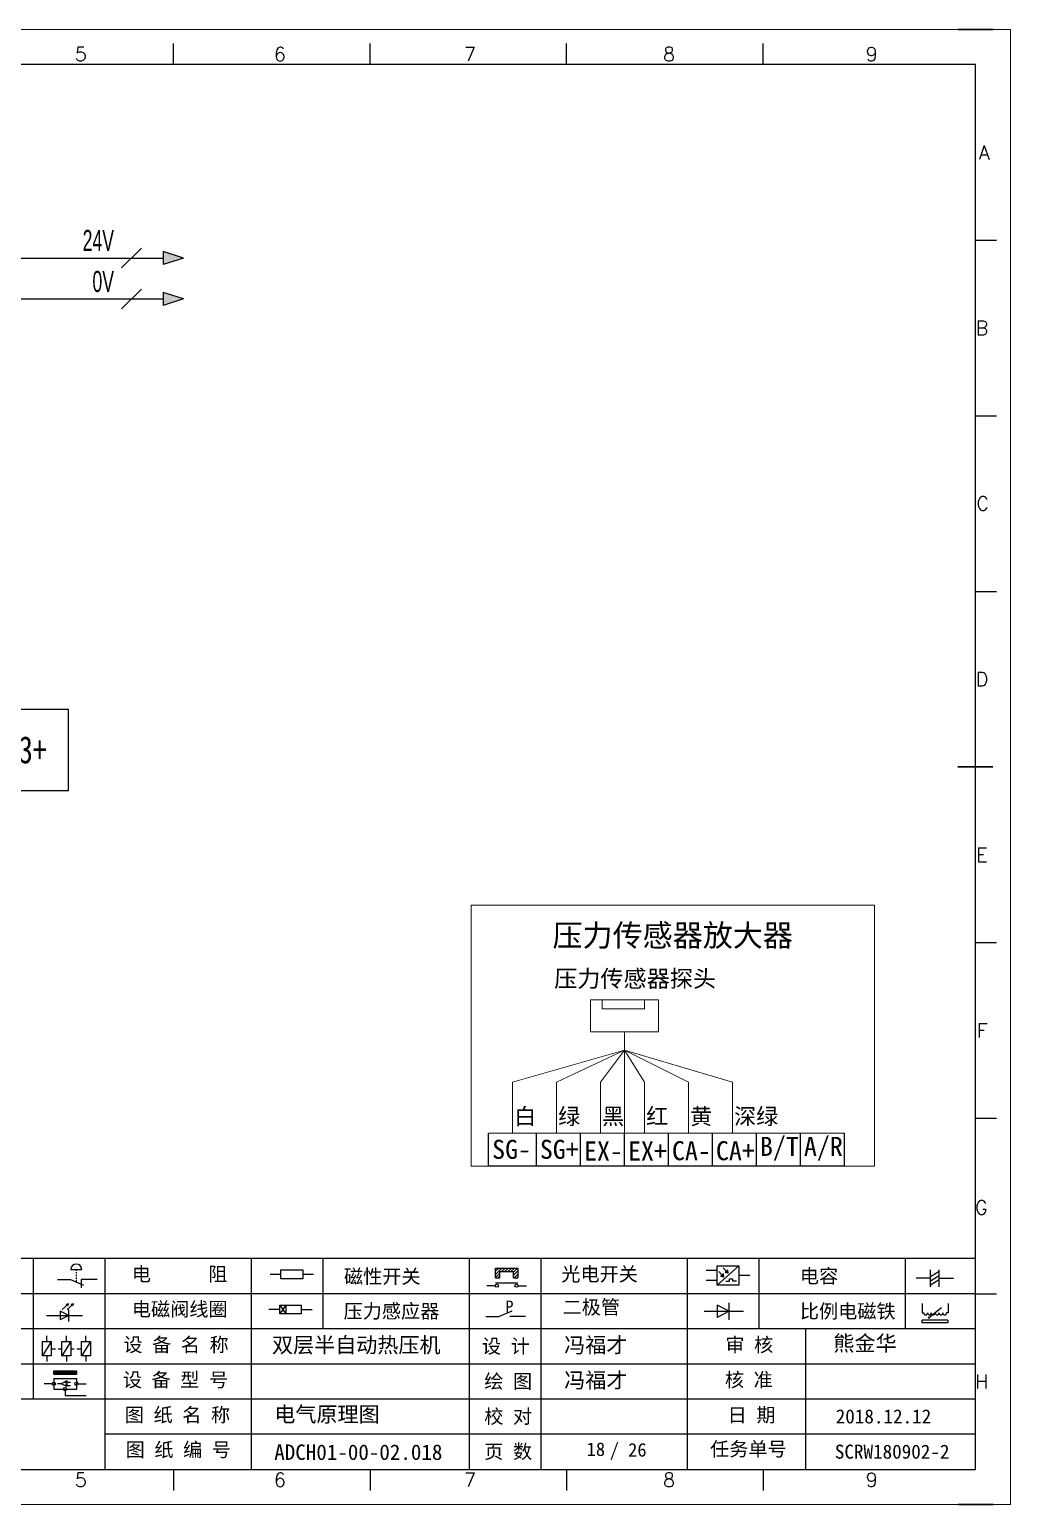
# Model space of a CAD drawing. Extents: x 33864 to 41687, y -3582 to -110.
# Drawn here: x 37923 to 38062.7, y -3238.1 to -3028.1 of the extents above; entities that cross this region are included whole.
import ezdxf
from ezdxf.enums import TextEntityAlignment as Align

# ---------------------------------------------------------------- set-up
doc = ezdxf.new("R2010")
doc.units = 0
doc.header["$MEASUREMENT"] = 0
doc.layers.add('AE_BOR', color=1, linetype='Continuous')
doc.layers.add('细实线层', color=7, linetype='Continuous')
doc.layers.add('Dimension', color=3, linetype='Continuous', lineweight=13)
doc.styles.add('WD', font='romans.shx', dxfattribs={"bigfont": 'gbcbig.shx'})
doc.styles.add('宋体', font='', dxfattribs={"width": 0.75})
doc.styles.add('样式 1', font='aehalf.shx', dxfattribs={"height": 4, "bigfont": '@extfont2.shx'})
doc.styles.add('样式 8', font='arial.ttf')
doc.styles.add('汉字', font='')
doc.styles.get('宋体').set_extended_font_data('SimSun')
doc.styles.get('汉字').set_extended_font_data('新宋体')

# ---------------------------------------------------------------- blocks, each defined once
blk = doc.blocks.new('磁性开关')
at = {"linetype": 'ByBlock'}
h = blk.add_hatch(dxfattribs=at)
h.set_pattern_fill('ANSI31', color=256, scale=0.1, style=0)
h.set_pattern_definition([(45, (0, 0), (-0.224506403, 0.224506403), [])])
h.paths.add_polyline_path([(-1907.69, -775.29), (-1910.88, -775.29), (-1910.88, -776.69), (-1910.25, -776.69), (-1910.25, -775.79), (-1908.31, -775.79), (-1908.31, -776.69), (-1907.69, -776.69)])
for p, q in [((-1910.88, -776.69), (-1910.88, -775.29)), ((-1910.88, -775.29), (-1907.69, -775.29)), ((-1910.88, -776.69), (-1910.25, -776.69)), ((-1910.25, -776.69), (-1910.25, -775.79)), ((-1910.25, -775.79), (-1908.31, -775.79)), ((-1908.31, -776.69), (-1908.31, -775.79)), ((-1908.31, -776.69), (-1907.69, -776.69)), ((-1907.69, -775.29), (-1907.69, -776.69)), ((-1910.91, -777.81), (-1912.09, -777.81)), ((-1910.88, -777.39), (-1907.69, -777.39)), ((-1907.66, -777.81), (-1906.48, -777.81))]:
    blk.add_line(p, q, dxfattribs=at)
for centre in [(-1910.68, -777.81), (-1907.88, -777.81)]:
    blk.add_circle(centre, 0.225, dxfattribs=at)
blk = doc.blocks.new('光电开关')
at = {"linetype": 'ByBlock'}
h = blk.add_hatch(dxfattribs=at)
h.set_pattern_fill('ANSI31', color=256, scale=0.01, style=0)
h.set_pattern_definition([(45, (0.172267, 0), (-0.0224506403, 0.0224506403), [])])
h.paths.add_polyline_path([(-1882.44, -776.34), (-1882.5, -775.91), (-1882.68, -776.07)])
h.paths.add_polyline_path([(-1882.44, -776.34), (-1882.68, -776.07), (-1882.86, -776.23)])
h.paths.add_polyline_path([(-1883.11, -776.45), (-1883.29, -776.61), (-1883.05, -776.88)])
h.paths.add_polyline_path([(-1883.29, -776.61), (-1883.47, -776.77), (-1883.05, -776.88)])
for p, q in [((-1884.01, -775.96), (-1885.56, -775.96)), ((-1880.91, -775.3), (-1884.01, -778.05)), ((-1883.75, -776.09), (-1883.05, -776.88)), ((-1883.11, -776.45), (-1883.47, -776.77)), ((-1883.05, -776.88), (-1883.47, -776.77)), ((-1883.14, -775.55), (-1882.44, -776.34)), ((-1883.05, -776.88), (-1883.11, -776.45)), ((-1882.5, -775.91), (-1882.86, -776.23)), ((-1882.44, -776.34), (-1882.86, -776.23)), ((-1882.44, -776.34), (-1882.5, -775.91)), ((-1879.37, -776.67), (-1880.91, -776.67)), ((-1884.01, -777.39), (-1885.56, -777.39)), ((-1882.78, -777.47), (-1882.23, -777.47)), ((-1882.23, -777.47), (-1882.23, -777.14)), ((-1882.23, -777.14), (-1881.78, -777.14)), ((-1881.78, -777.47), (-1881.78, -777.14)), ((-1881.23, -777.47), (-1881.78, -777.47))]:
    blk.add_line(p, q, dxfattribs=at)
blk.add_lwpolyline([(-1884.01, -775.3), (-1880.91, -775.3), (-1880.91, -778.05), (-1884.01, -778.05)], close=True, dxfattribs=at)
blk = doc.blocks.new('电磁阀线圈')
at = {"linetype": 'ByBlock'}
for p, q in [((-1854.61, -796.54), (-1856.17, -796.54)), ((-1854.61, -795.92), (-1853.75, -797.16)), ((-1853.75, -795.92), (-1854.61, -797.16)), ((-1853.75, -795.92), (-1853.75, -797.16)), ((-1851.53, -796.54), (-1849.97, -796.54))]:
    blk.add_line(p, q, dxfattribs=at)
blk.add_lwpolyline([(-1854.61, -795.92), (-1851.53, -795.92), (-1851.53, -797.16), (-1854.61, -797.16)], close=True, dxfattribs=at)
blk = doc.blocks.new('压力感应器')
at = {"linetype": 'ByBlock'}
for p, q in [((-1815.59, -777.73), (-1813.71, -776.93)), ((-1817.44, -777.73), (-1815.59, -777.73)), ((-1811.78, -777.73), (-1814.05, -777.73))]:
    blk.add_line(p, q, dxfattribs=at)
at = {"linetype": 'ByBlock', "insert": (-1814.65, -775.48), "char_height": 1.68, "width": 1.2242, "attachment_point": 1}
blk.add_mtext('{\\fNSimSun|b0|i0|c134|p49;P}', dxfattribs=at)
blk = doc.blocks.new('二极管')
at = {"linetype": 'ByBlock'}
for p, q in [((-1787.52, -776.77), (-1781.92, -776.77)), ((-1783.97, -776.77), (-1785.69, -775.9)), ((-1785.69, -775.9), (-1785.69, -777.65)), ((-1783.97, -776.77), (-1785.69, -777.65)), ((-1783.97, -777.99), (-1783.97, -775.56))]:
    blk.add_line(p, q, dxfattribs=at)
blk = doc.blocks.new('电容')
at = {"linetype": 'ByBlock'}
for p, q in [((-1756.08, -782.99), (-1756.08, -780.56)), ((-1754.86, -780.79), (-1756.08, -781.55)), ((-1754.86, -782.99), (-1754.86, -780.56)), ((-1756.08, -781.77), (-1758.13, -781.77)), ((-1754.86, -781.44), (-1756.08, -782.2)), ((-1754.86, -781.99), (-1756.08, -782.75)), ((-1754.86, -781.77), (-1752.81, -781.77))]:
    blk.add_line(p, q, dxfattribs=at)
blk = doc.blocks.new('发光二极管')
at = {"linetype": 'ByBlock'}
for p, q in [((-1755.78, -785.92), (-1754.89, -785.14)), ((-1754.89, -785.14), (-1755.2, -785.22)), ((-1755.2, -785.22), (-1755.01, -785.43)), ((-1755.08, -785.92), (-1754.18, -785.14)), ((-1754.89, -785.14), (-1755.01, -785.43)), ((-1754.18, -785.14), (-1754.49, -785.22)), ((-1754.49, -785.22), (-1754.31, -785.43)), ((-1754.18, -785.14), (-1754.31, -785.43)), ((-1758.01, -786.77), (-1752.89, -786.77)), ((-1754.84, -786.77), (-1756.04, -786.16)), ((-1756.04, -786.16), (-1756.04, -787.39)), ((-1754.84, -786.77), (-1756.04, -787.39)), ((-1754.84, -787.63), (-1754.84, -785.92))]:
    blk.add_line(p, q, dxfattribs=at)
blk = doc.blocks.new('比例电磁阀')
at = {"linetype": 'ByBlock'}
for p, q in [((-1757.26, -775.38), (-1757.26, -776.71)), ((-1757.26, -776.71), (-1757.05, -776.71)), ((-1754.5, -775.98), (-1756.35, -777.44)), ((-1753.58, -776.71), (-1753.8, -776.71)), ((-1753.58, -775.38), (-1753.58, -776.71)), ((-1753.6, -777.73), (-1757.25, -777.73)), ((-1757.25, -778.13), (-1757.25, -777.73)), ((-1753.6, -778.13), (-1757.25, -778.13)), ((-1756.35, -777.44), (-1756.25, -777.25)), ((-1756.35, -777.44), (-1756.15, -777.38)), ((-1756.15, -777.38), (-1756.25, -777.25)), ((-1753.6, -777.73), (-1753.6, -778.13))]:
    blk.add_line(p, q, dxfattribs=at)
for centre in [(-1756.78, -776.71), (-1756.24, -776.71), (-1755.7, -776.71), (-1755.15, -776.71), (-1754.61, -776.71), (-1754.07, -776.71)]:
    blk.add_arc(centre, 0.271, 180, 0, dxfattribs=at)
blk = doc.blocks.new('保安开关')
at = {"linetype": 'ByBlock'}
for p, q in [((-1757.33, -790.79), (-1758.6, -792.81)), ((-1757.96, -790.79), (-1757.96, -789.97)), ((-1754.54, -790.79), (-1755.81, -792.81)), ((-1755.17, -790.79), (-1755.17, -789.97)), ((-1751.75, -790.79), (-1753.02, -792.81)), ((-1752.39, -790.79), (-1752.39, -789.97)), ((-1757.96, -792.81), (-1757.96, -793.62)), ((-1757.33, -791.8), (-1756.72, -791.8)), ((-1756.35, -791.8), (-1755.89, -791.8)), ((-1755.17, -792.81), (-1755.17, -793.62)), ((-1754.52, -791.8), (-1754.06, -791.8)), ((-1753.69, -791.8), (-1753.08, -791.8)), ((-1752.39, -792.81), (-1752.39, -793.62))]:
    blk.add_line(p, q, dxfattribs=at)
for points in [[(-1758.6, -790.79), (-1757.33, -790.79), (-1757.33, -792.81), (-1758.6, -792.81)], [(-1755.81, -790.79), (-1754.54, -790.79), (-1754.54, -792.81), (-1755.81, -792.81)], [(-1753.02, -790.79), (-1751.75, -790.79), (-1751.75, -792.81), (-1753.02, -792.81)]]:
    blk.add_lwpolyline(points, close=True, dxfattribs=at)
blk = doc.blocks.new('接近开关')
at = {"linetype": 'ByBlock'}
h = blk.add_hatch(dxfattribs=at)
h.set_pattern_fill('ANSI31', color=256, scale=0.01, style=0)
h.set_pattern_definition([(45, (-89.131516, -30.795668), (-0.0224506403, 0.0224506403), [])])
h.paths.add_polyline_path([(-1513.76, -1123.35), (-1513.76, -1122.85), (-1516.96, -1122.85), (-1516.96, -1123.35)])
for p, q in [((-1516.96, -1123.35), (-1516.96, -1122.85)), ((-1516.96, -1122.85), (-1513.76, -1122.85)), ((-1516.96, -1123.35), (-1513.76, -1123.35)), ((-1513.76, -1122.85), (-1513.76, -1123.35)), ((-1517.18, -1124.71), (-1518.36, -1124.71)), ((-1516.96, -1123.95), (-1513.76, -1123.95)), ((-1516.96, -1123.95), (-1516.96, -1125.47)), ((-1516.96, -1125.47), (-1513.76, -1125.47)), ((-1515.91, -1124.71), (-1516.45, -1124.71)), ((-1515.11, -1124.31), (-1515.91, -1124.71)), ((-1515.11, -1125.11), (-1515.91, -1124.71)), ((-1515.33, -1124.53), (-1515.17, -1124.53)), ((-1515.33, -1124.88), (-1515.17, -1124.88)), ((-1515.25, -1124.45), (-1515.25, -1124.61)), ((-1515.11, -1124.31), (-1515.11, -1125.11)), ((-1515.11, -1124.48), (-1514.58, -1124.48)), ((-1515.11, -1124.94), (-1514.58, -1124.94)), ((-1513.76, -1123.95), (-1513.76, -1125.47)), ((-1513.54, -1124.71), (-1512.36, -1124.71)), ((-1515.36, -1125.69), (-1515.36, -1126.36)), ((-1515.36, -1126.36), (-1512.36, -1126.36))]:
    blk.add_line(p, q, dxfattribs=at)
for centre in [(-1516.96, -1124.71), (-1515.36, -1125.47), (-1513.76, -1124.71)]:
    blk.add_circle(centre, 0.225, dxfattribs=at)
blk = doc.blocks.new('电阻')
at = {"linetype": 'ByBlock'}
for p, q in [((-3.09, 0), (-1.57, 0)), ((1.57, 0), (3.09, 0))]:
    blk.add_line(p, q, dxfattribs=at)
blk.add_lwpolyline([(-1.57, 0.63), (1.57, 0.63), (1.57, -0.63), (-1.57, -0.63)], close=True, dxfattribs=at)
blk = doc.blocks.new('急停按钮')
at = {"linetype": 'ByBlock'}
for p, q in [((-1.86, 0), (0, 0)), ((0, 0), (1.88, -0.81)), ((0.06, 1.45), (1.61, 1.45)), ((0.83, 1.45), (0.83, 1.24)), ((0.83, 1.07), (0.83, 0.85)), ((0.83, 0.68), (0.83, 0.47)), ((0.83, 0.29), (0.83, 0.08)), ((3.81, 0), (1.54, 0)), ((1.54, 0), (1.54, -1.15)), ((0.83, -0.09), (0.83, -0.24))]:
    blk.add_line(p, q, dxfattribs=at)
blk.add_arc((0.83, 1.45), 0.774, 0, 180)

msp = doc.modelspace()

# ---------------------------------------------------------------- hatches: boundary and pattern name
for points in [[(37942.019, -3061.55), (37942.019, -3059.68), (37944.937, -3060.615)], [(37942.019, -3067.384), (37942.019, -3065.513), (37944.937, -3066.448)]]:
    msp.add_hatch(color=256).paths.add_polyline_path(points)

# ---------------------------------------------------------------- linework, layer by layer
for p, q in [((38057.711, -3033.079), (37770.711, -3033.079)), ((38057.711, -3233.079), (38057.711, -3033.079)), ((37944.937, -3060.615), (37942.019, -3059.68)), ((37942.019, -3059.68), (37942.019, -3061.55)), ((37808.292, -3060.614), (37942.019, -3060.614)), ((37944.937, -3060.615), (37942.019, -3061.55)), ((37944.937, -3066.448), (37942.019, -3065.513)), ((37942.019, -3065.513), (37942.019, -3067.384)), ((37808.292, -3066.449), (37942.019, -3066.448)), ((37944.937, -3066.448), (37942.019, -3067.384)), ((37988.352, -3189.928), (37988.352, -3185.192)), ((37995.216, -3189.928), (37995.216, -3185.192)), ((38001.48, -3189.928), (38001.48, -3185.192)), ((38007.744, -3189.928), (38007.744, -3185.192)), ((38014.008, -3189.928), (38014.008, -3185.192)), ((38020.272, -3189.928), (38020.272, -3185.192)), ((38026.536, -3189.928), (38026.536, -3185.192)), ((38032.8, -3189.928), (38032.8, -3185.192)), ((38039.064, -3189.928), (38039.064, -3185.192)), ((38039.064, -3189.928), (37988.352, -3189.928)), ((37775.741, -3233.079), (38055.241, -3233.079)), ((37896.507, -3233.079), (37956.457, -3233.079)), ((37956.457, -3233.079), (38025.243, -3233.079))]:
    msp.add_line(p, q)
at = {"linetype": 'ByBlock'}
for p, q in [((38057.711, -3203.079), (37770.711, -3203.079)), ((38057.711, -3208.079), (37770.711, -3208.079)), ((38057.711, -3213.079), (37770.711, -3213.079)), ((38057.711, -3218.079), (37770.711, -3218.079)), ((38057.711, -3223.079), (37770.711, -3223.079)), ((38057.711, -3228.079), (37933.734, -3228.079))]:
    msp.add_line(p, q, dxfattribs=at)
at = {"lineweight": -2}
for p, q in [((37923.496, -3203.079), (37923.496, -3223.079)), ((37933.734, -3203.079), (37933.734, -3232.995)), ((37954.544, -3203.079), (37954.544, -3213.079)), ((37964.782, -3203.079), (37964.782, -3213.079)), ((37985.593, -3203.079), (37985.593, -3213.079)), ((37995.831, -3203.079), (37995.831, -3213.079)), ((38016.641, -3203.079), (38016.641, -3213.079)), ((38026.879, -3203.079), (38026.879, -3213.079)), ((38047.689, -3203.079), (38047.689, -3213.079)), ((37954.544, -3213.079), (37954.544, -3232.995)), ((37985.593, -3213.079), (37985.593, -3233.079)), ((37995.831, -3213.079), (37995.831, -3233.079)), ((38016.641, -3213.079), (38016.641, -3233.079)), ((38033.494, -3213.079), (38033.494, -3233.079))]:
    msp.add_line(p, q, dxfattribs=at)
at = {"ltscale": 2}
for p, q in [((38057.711, -3233.079), (38057.711, -3211.633)), ((38025.243, -3233.079), (38055.241, -3233.079)), ((38025.243, -3233.079), (38057.711, -3233.079))]:
    msp.add_line(p, q, dxfattribs=at)
msp.add_lwpolyline([(37928.527, -3124.896), (37916.445, -3124.896), (37916.445, -3136.407), (37928.527, -3136.407)], close=True)
at = {"layer": 'AE_BOR', "color": 1, "lineweight": 15}
for p, q in [((37765.707, -3028.079), (38062.707, -3028.079)), ((38062.707, -3028.079), (38062.707, -3238.079)), ((38062.707, -3238.079), (37765.707, -3238.079))]:
    msp.add_line(p, q, dxfattribs=at)
at = {"layer": 'AE_BOR', "lineweight": 30}
for p, q in [((38060.241, -3028.079), (38055.241, -3028.079)), ((38060.241, -3238.079), (38055.241, -3238.079))]:
    msp.add_line(p, q, dxfattribs=at)
at = {"layer": 'AE_BOR'}
for p, q in [((37943.491, -3033.079), (37943.491, -3030.079)), ((37971.491, -3033.079), (37971.491, -3030.079)), ((37999.491, -3033.079), (37999.491, -3030.079)), ((38027.491, -3033.079), (38027.491, -3030.079)), ((38057.711, -3058.079), (38060.711, -3058.079)), ((38057.711, -3083.079), (38060.711, -3083.079)), ((38057.711, -3108.079), (38060.711, -3108.079)), ((38057.711, -3158.079), (38060.711, -3158.079)), ((38057.711, -3183.079), (38060.711, -3183.079)), ((38057.711, -3208.079), (38060.711, -3208.079)), ((37943.491, -3233.079), (37943.491, -3236.079)), ((37971.491, -3233.079), (37971.491, -3236.079)), ((37999.491, -3233.079), (37999.491, -3236.079)), ((38027.491, -3233.079), (38027.491, -3236.079))]:
    msp.add_line(p, q, dxfattribs=at)
at = {"layer": 'AE_BOR', "color": 2, "lineweight": 30}
msp.add_line((38055.211, -3133.079), (38060.211, -3133.079), dxfattribs=at)
at = {"layer": 'Dimension', "lineweight": 0}
for p, q in [((37936.102, -3062.029), (37938.93, -3059.201)), ((37936.102, -3067.863), (37938.93, -3065.034))]:
    msp.add_line(p, q, dxfattribs=at)
at = {"layer": '细实线层', "lineweight": 0}
for p, q in [((37985.878, -3152.73), (38043.343, -3152.73)), ((37985.878, -3189.928), (37985.878, -3152.73)), ((38043.343, -3152.73), (38043.343, -3189.928)), ((38007.744, -3170.79), (38007.744, -3173.374)), ((38007.744, -3185.192), (38007.744, -3172.657)), ((38007.744, -3173.374), (37991.784, -3177.968)), ((38007.744, -3173.374), (37998.048, -3177.968)), ((38007.744, -3173.374), (38004.312, -3177.968)), ((38007.744, -3173.374), (38010.576, -3177.968)), ((38007.744, -3173.374), (38016.84, -3177.968)), ((38007.744, -3173.374), (38023.104, -3177.968)), ((37991.784, -3185.192), (37991.784, -3177.968)), ((37998.048, -3185.192), (37998.048, -3177.968)), ((38004.312, -3185.192), (38004.312, -3177.968)), ((38010.576, -3185.192), (38010.576, -3177.968)), ((38016.84, -3185.192), (38016.84, -3177.968)), ((38023.104, -3185.192), (38023.104, -3177.968)), ((37988.352, -3185.192), (37995.216, -3185.192)), ((37995.216, -3185.192), (38001.48, -3185.192)), ((38001.48, -3185.192), (38007.744, -3185.192)), ((38007.744, -3185.192), (38014.008, -3185.192)), ((38014.008, -3185.192), (38020.272, -3185.192)), ((38020.272, -3185.192), (38026.536, -3185.192)), ((38026.536, -3185.192), (38032.8, -3185.192)), ((38032.8, -3185.192), (38039.064, -3185.192)), ((38043.343, -3189.928), (37985.878, -3189.928))]:
    msp.add_line(p, q, dxfattribs=at)
for points in [[(38002.911, -3166.208), (38012.576, -3166.208), (38012.576, -3170.79), (38002.911, -3170.79)], [(38004.531, -3166.208), (38010.581, -3166.208), (38010.581, -3167.505), (38004.531, -3167.505)]]:
    msp.add_lwpolyline(points, close=True, dxfattribs=at)

# ---------------------------------------------------------------- block references
for name, p in [('急停按钮', (37928.823, -3206.064)), ('电阻', (37960.363, -3205.303))]:
    msp.add_blockref(name, p)
at = {"linetype": 'ByBlock'}
for name, p in [('磁性开关', (39900.236, -2429.12)), ('光电开关', (39904.932, -2428.811)), ('电容', (39807.399, -2424.099)), ('发光二极管', (39683.423, -2424.387)), ('电磁阀线圈', (39813.232, -2413.782)), ('压力感应器', (39805.431, -2433.564)), ('二极管', (39806.619, -2433.806)), ('比例电磁阀', (39807.399, -2434.099)), ('保安开关', (39683.423, -2424.099)), ('接近开关', (39443.423, -2096.182))]:
    msp.add_blockref(name, p, dxfattribs=at)

# ---------------------------------------------------------------- texts
for s, insert, char_height, width, attachment_point, style in [('I3+', (37922.486, -3130.652), 3.8653, 7.04601, 5, '宋体'), ('{\\fSimSun|b0|i0|c134|p2;B/T}', (38032.556, -3189.108), 2.71155, 3.71436, 9, '样式 1'), ('{\\fSimSun|b0|i0|c134|p2;A/R}', (38038.82, -3189.108), 2.71155, 3.71436, 9, '样式 1'), ('{\\fSimSun|b0|i0|c134|p2;SG-}', (37994.416, -3188.911), 2.71155, 3.71436, 9, '样式 1'), ('{\\fSimSun|b0|i0|c134|p2;SG+}', (38001.21, -3188.911), 2.71155, 3.71436, 9, '样式 1'), ('{\\fSimSun|b0|i0|c134|p2;EX-}', (38007.5, -3189.108), 2.71155, 3.71436, 9, '样式 1'), ('{\\fSimSun|b0|i0|c134|p2;EX+}', (38013.764, -3189.108), 2.71155, 3.71436, 9, '样式 1'), ('{\\fSimSun|b0|i0|c134|p2;CA-}', (38020.028, -3189.108), 2.71155, 3.71436, 9, '样式 1'), ('{\\fSimSun|b0|i0|c134|p2;CA+}', (38026.292, -3189.108), 2.71155, 3.71436, 9, '样式 1')]:
    msp.add_mtext(s, dxfattribs=dict(insert=insert, char_height=char_height, width=width, attachment_point=attachment_point, style=style))
at = {"lineweight": 9, "attachment_point": 9, "style": '样式 1'}
for s, insert, char_height, width in [('{\\fSimSun|b0|i0|c134|p2;\\P压力传感器放大器}', (38031.72, -3158.981), 3.13837, 36.53298), ('{\\fSimSun|b0|i0|c134|p2;\\P压力传感器探头}', (38020.767, -3164.687), 2.41413, 28.10229)]:
    msp.add_mtext(s, dxfattribs=dict(at, insert=insert, char_height=char_height, width=width))
at = {"attachment_point": 1}
for s, insert, char_height, width in [('{\\fFangSong|b0|i0|c134|p49;白}', (37992.019, -3181.662), 2.304, 6.998845947236987e-13), ('{\\fFangSong|b0|i0|c134|p49;绿}', (37998.283, -3181.662), 2.304, 6.998845947236987e-13), ('{\\fFangSong|b0|i0|c134|p49;黑}', (38004.547, -3181.662), 2.304, 6.998845947236987e-13), ('{\\fFangSong|b0|i0|c134|p49;红}', (38010.811, -3181.662), 2.304, 6.998845947236987e-13), ('{\\fFangSong|b0|i0|c134|p49;黄}', (38017.075, -3181.662), 2.304, 6.998845947236987e-13), ('{\\fFangSong|b0|i0|c134|p49;深绿}', (38023.339, -3181.662), 2.304, 6.998845947236987e-13), ('{\\fKaiTi_GB2312|b0|i0|c134|p49;双层半自动热压机}', (37957.53, -3214.27), 2.2, 27.73841), ('{\\fKaiTi_GB2312|b0|i0|c134|p49;冯福才}', (37999.14, -3214.281), 2.2, 15.31746), ('{\\fKaiTi_GB2312|b0|i0|c134|p49;熊金华}', (38037.48, -3214.024), 2.2, 15.31746), ('{\\fKaiTi_GB2312|b0|i0|c134|p49;冯福才}', (37999.14, -3219.281), 2.2, 15.31746), ('{\\fKaiTi_GB2312|b0|i0|c134|p49;电气原理图}', (37957.854, -3224.132), 2.2, 25.88003), ('{\\fKaiTi_GB2312|b0|i0|c134|p49;2018.12.12}', (38037.811, -3224.534), 2, 60.2542), ('{\\fKaiTi_GB2312|b0|i0|c134|p49;ADCH01-00-02.018}', (37957.854, -3229.532), 2.2, 25.68687), ('{\\fKaiTi_GB2312|b0|i0|c134|p49;18}', (38002.353, -3229.245), 1.92, 2.26819), ('{\\fKaiTi_GB2312|b0|i0|c134|p49;/ 26}', (38005.645, -3229.338), 1.92, 6.84443)]:
    msp.add_mtext(s, dxfattribs=dict(at, insert=insert, char_height=char_height, width=width))
at = {"char_height": 2, "attachment_point": 1, "style": '汉字'}
for s, insert in [('{\\fKaiTi_GB2312|b0|i0|c134|p49;电      阻}', (37937.569, -3204.272)), ('{\\fKaiTi_GB2312|b0|i0|c134|p49;磁性开关}', (37967.779, -3204.608)), ('{\\fKaiTi_GB2312|b0|i0|c134|p49;光电开关}', (37998.73, -3204.271)), ('{\\fKaiTi_GB2312|b0|i0|c134|p49;电容}', (38032.706, -3204.559)), ('{\\fKaiTi_GB2312|b0|i0|c134|p49;二极管}', (37998.912, -3208.987)), ('{\\fKaiTi_GB2312|b0|i0|c134|p49;电磁阀线圈}', (37937.569, -3209.272)), ('{\\fKaiTi_GB2312|b0|i0|c134|p49;压力感应器}', (37967.726, -3209.549)), ('{\\fKaiTi_GB2312|b0|i0|c134|p49;比例电磁铁}', (38032.706, -3209.559)), ('{\\fKaiTi_GB2312|b0|i0|c134|p0;设 备 名 称}', (37936.361, -3214.324)), ('{\\fKaiTi_GB2312|b0|i0|c134|p0;设 计}', (37987.429, -3214.54)), ('{\\fKaiTi_GB2312|b0|i0|c134|p0;审 核}', (38022.096, -3214.33)), ('{\\fKaiTi_GB2312|b0|i0|c134|p0;设 备 型 号}', (37936.287, -3219.324)), ('{\\fKaiTi_GB2312|b0|i0|c134|p0;绘 图}', (37987.757, -3219.54)), ('{\\fKaiTi_GB2312|b0|i0|c134|p0;核 准}', (38022.026, -3219.33)), ('{\\fKaiTi_GB2312|b0|i0|c134|p0;图 纸 名 称}', (37936.571, -3224.324)), ('{\\fKaiTi_GB2312|b0|i0|c134|p0;校 对}', (37987.757, -3224.54)), ('{\\fKaiTi_GB2312|b0|i0|c134|p0;日 期}', (38022.423, -3224.33)), ('{\\fKaiTi_GB2312|b0|i0|c134|p0;图 纸 编 号}', (37936.689, -3229.276)), ('{\\fKaiTi_GB2312|b0|i0|c134|p0;页 数}', (37987.757, -3229.54)), ('{\\fKaiTi_GB2312|b0|i0|c134|p0;任务单号}', (38019.924, -3229.181)), ('{\\fKaiTi_GB2312|b0|i0|c134|p0;SCRW180902-2}', (38037.688, -3229.554))]:
    msp.add_mtext(s, dxfattribs=dict(at, insert=insert))
at = {"layer": 'AE_BOR', "style": 'WD'}
for s, p in [('5', (37930.302, -3032.579)), ('6', (37958.647, -3032.579)), ('7', (37985.745, -3032.579)), ('8', (38014.075, -3032.579)), ('9', (38042.939, -3032.579)), ('5', (37930.302, -3235.579)), ('6', (37958.647, -3235.579)), ('7', (37985.745, -3235.579)), ('8', (38014.075, -3235.579)), ('9', (38042.939, -3235.579))]:
    msp.add_text(s, height=2, dxfattribs=at).set_placement(p, align=Align.CENTER)
for s, p in [('A', (38059.735, -3045.579)), ('B', (38059.544, -3070.579)), ('C', (38059.639, -3095.579)), ('D', (38059.544, -3120.579)), ('E', (38059.449, -3145.579)), ('F', (38059.449, -3170.579)), ('F', (38059.449, -3170.579)), ('G', (38059.449, -3195.798)), ('H', (38059.544, -3220.579))]:
    msp.add_text(s, height=2, dxfattribs=at).set_placement(p, align=Align.MIDDLE_RIGHT)
at = {"layer": 'Dimension', "lineweight": 0, "style": '样式 8', "width": 0.6}
for s, p in [('24V', (37935.031, -3059.615)), ('0V', (37935.031, -3065.448))]:
    msp.add_text(s, height=3, dxfattribs=at).set_placement(p, align=Align.RIGHT)

doc.saveas('drawing.dxf')
